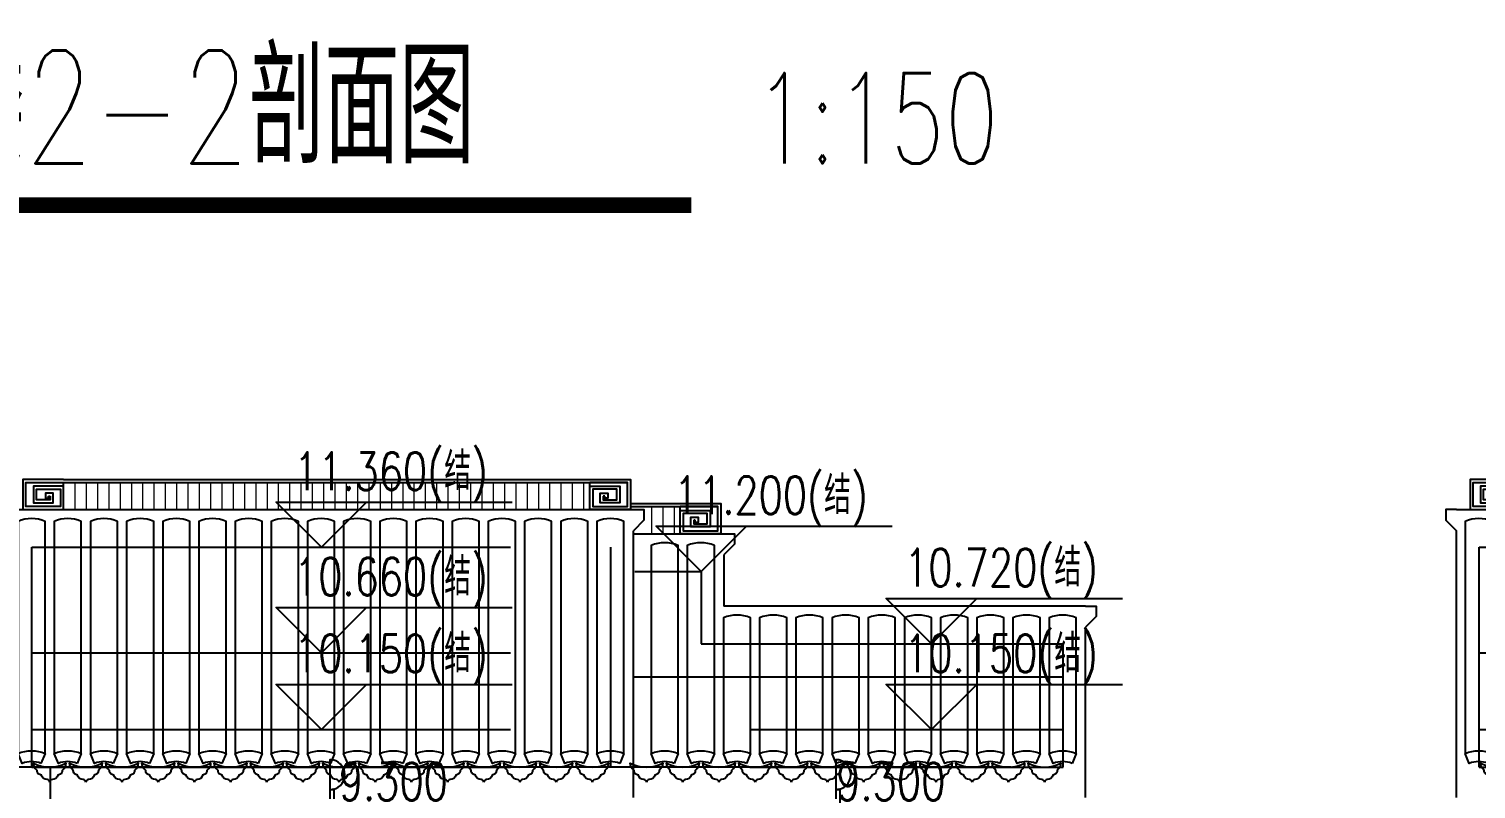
# Model space of a CAD drawing. Extents: x 296441 to 853063, y 459050 to 1117990.
# Drawn here: x 639158 to 648758, y 1063360 to 1068406 of the extents above; entities that cross this region are included whole.
import ezdxf

# ---------------------------------------------------------------- set-up
doc = ezdxf.new("R2010")
doc.units = 0
doc.header["$LTSCALE"] = 1000
doc.linetypes.add('CENTER2', pattern=[28.575, 19.05, -3.175, 3.175, -3.175])
doc.linetypes.add('E1-ELEV-S$0$HIDDEN2', pattern=[4.7625, 3.175, -1.5875])
for name, color, linetype in [('00-景观-剖', 6, 'Continuous'), ('E1-ELEV-S$0$A-ANNO-DIMS', 70, 'Continuous'), ('E1-ELEV-S$0$A-ELEV-HDDN', 161, 'E1-ELEV-S$0$HIDDEN2'), ('E1-ELEV-S$0$A-ELEV-HEVY', 2, 'Continuous'), ('E1-ELEV-S$0$A-ELEV-MEDM', 4, 'Continuous'), ('E1-ELEV-S$0$A-ELEV-THIN', 144, 'Continuous'), ('E1-TEXT-S$0$A-ANNO-LEVL', 3, 'Continuous'), ('E1-TEXT-S$0$A-ANNO-LEVL-TEXT', 255, 'Continuous'), ('G-GRID', 8, 'CENTER2'), ('G-XREF', 2, 'Continuous'), ('ZT1_Dim---符号---PM、LM、DY、JD', 3, 'Continuous')]:
    doc.layers.add(name, color=color, linetype=linetype)
doc.layers.add('E1-ELEV-S$0$A_PL_4', color=138, linetype='Continuous', lineweight=9)
doc.styles.add('E1-TEXT-S$0$GOA_01_thin_0.75', font='romans.shx', dxfattribs={"width": 0.75, "bigfont": 'hzdx.shx'})
doc.styles.add('卓越符号', font='ROMANS.shx', dxfattribs={"width": 0.7, "bigfont": 'CHINESE.shx'})

# ---------------------------------------------------------------- blocks, each defined once
blk = doc.blocks.new('E1-ELEV-S$0$飞砖-E')
at = {"layer": 'E1-ELEV-S$0$A-ELEV-HEVY'}
blk.add_lwpolyline([(0, 0), (70, 0), (70, -70), (0, -140)], dxfattribs=at)
blk = doc.blocks.new('E1-ELEV-S$0$甘蔗脊回文头200-E')
at = {"layer": 'E1-ELEV-S$0$A-ELEV-MEDM'}
blk.add_lwpolyline([(270, 200), (0, 200), (0, 0), (270, 0), (270, 155), (70, 155), (70, 45), (200, 45), (200, 110), (150, 110), (150, 75), (170, 75), (170, 90)], dxfattribs=at)
at = {"layer": 'E1-ELEV-S$0$A-ELEV-THIN'}
for p, q in [((270, 155), (270, 180)), ((170, 90), (180, 90))]:
    blk.add_line(p, q, dxfattribs=at)
blk.add_lwpolyline([(180, 90), (180, 65), (90, 65), (90, 135), (250, 135), (250, 20), (20, 20), (20, 180), (270, 180)], dxfattribs=at)
blk = doc.blocks.new('20191016165059')
at = {"layer": '00-景观-剖', "ltscale": 0.04}
blk.add_lwpolyline([(-25, 435, -1), (-25, 635), (-25, 435)], format="xyb", dxfattribs=at)
at = {"layer": '00-景观-剖'}
blk.add_lwpolyline([(-25, 435), (-25, 285), (-55, 285), (-55, 439.6)], dxfattribs=at)
blk.add_lwpolyline([(-55, 439.6, 0.076321), (-25, 435)], format="xyb", dxfattribs=at)
blk.add_lwpolyline([(-75, -10), (-75, 280, -0.414214), (-70, 285), (-25, 285), (-25, -15), (-70, -15, -0.414214)], format="xyb", close=True, dxfattribs=at)
blk = doc.blocks.new('E1-ELEV-S')
at = {"layer": 'E1-ELEV-S$0$A_PL_4'}
h = blk.add_hatch(dxfattribs=at)
h.set_pattern_fill('ANSI31', color=256, scale=600, angle=45, style=0)
h.set_pattern_definition([(90, (-13560, 2340), (-75, 1e-14), [])])
h.paths.add_polyline_path([(90, 11790), (90, 11610), (3580, 11610), (3580, 11790)])
h = blk.add_hatch(dxfattribs=at)
h.set_pattern_fill('ANSI31', color=256, scale=600, angle=45, style=0)
h.set_pattern_definition([(90, (-12960, 2180), (-75, 1e-14), [])])
h.paths.add_polyline_path([(3940, 11630), (3940, 11450), (4180, 11450), (4180, 11630)])
at = {"layer": 'E1-ELEV-S$0$A-ELEV-HDDN'}
for p, q in [((-120, 9900), (-120, 11360)), ((-120, 11360), (3720, 11360)), ((3720, 9900), (3720, 11360)), ((3880, 11200), (4320, 11200)), ((4320, 11200), (4320, 10720)), ((-120, 10660), (3720, 10660)), ((4320, 10720), (6720, 10720)), ((6720, 9900), (6720, 10720)), ((3870, 10500), (6720, 10500)), ((-120, 10150), (6720, 10150)), ((-120, 9900), (6720, 9900))]:
    blk.add_line(p, q, dxfattribs=at)
at = {"layer": 'E1-ELEV-S$0$A-ELEV-HEVY'}
for p, q in [((-270, 11610), (3940, 11610)), ((-270, 9700), (-270, 11470)), ((3870, 9700), (3870, 11470)), ((3870, 11450), (4540, 11450)), ((4470, 11310), (4470, 10970)), ((6870, 10970), (4470, 10970)), ((6870, 9700), (6870, 10830))]:
    blk.add_line(p, q, dxfattribs=at)
at = {"layer": 'E1-ELEV-S$0$A-ELEV-MEDM'}
for p, q in [((90, 11810), (3850, 11810)), ((3850, 11650), (4450, 11650))]:
    blk.add_line(p, q, dxfattribs=at)
at = {"layer": 'E1-ELEV-S$0$A-ELEV-THIN'}
for p, q in [((90, 11790), (3830, 11790)), ((3850, 11630), (4430, 11630))]:
    blk.add_line(p, q, dxfattribs=at)
for points in [[(-32.5, 9991.5), (-32.5, 11532, 0.2), (-212.5, 11532), (-212.5, 9991.5)], [(207.5, 9991.5), (207.5, 11532, 0.2), (27.5, 11532), (27.5, 9991.5)], [(447.5, 9991.5), (447.5, 11532, 0.2), (267.5, 11532), (267.5, 9991.5)], [(687.5, 9991.5), (687.5, 11532, 0.2), (507.5, 11532), (507.5, 9991.5)], [(927.5, 9991.5), (927.5, 11532, 0.2), (747.5, 11532), (747.5, 9991.5)], [(1167.5, 9991.5), (1167.5, 11532, 0.2), (987.5, 11532), (987.5, 9991.5)], [(1407.5, 9991.5), (1407.5, 11532, 0.2), (1227.5, 11532), (1227.5, 9991.5)], [(1647.5, 9991.5), (1647.5, 11532, 0.2), (1467.5, 11532), (1467.5, 9991.5)], [(1887.5, 9991.5), (1887.5, 11532, 0.2), (1707.5, 11532), (1707.5, 9991.5)], [(2127.5, 9991.5), (2127.5, 11532, 0.2), (1947.5, 11532), (1947.5, 9991.5)], [(2367.5, 9991.5), (2367.5, 11532, 0.2), (2187.5, 11532), (2187.5, 9991.5)], [(2607.5, 9991.5), (2607.5, 11532, 0.2), (2427.5, 11532), (2427.5, 9991.5)], [(2847.5, 9991.5), (2847.5, 11532, 0.2), (2667.5, 11532), (2667.5, 9991.5)], [(3087.5, 9991.5), (3087.5, 11532, 0.2), (2907.5, 11532), (2907.5, 9991.5)], [(3327.5, 9991.5), (3327.5, 11532, 0.2), (3147.5, 11532), (3147.5, 9991.5)], [(3567.5, 9991.5), (3567.5, 11532, 0.2), (3387.5, 11532), (3387.5, 9991.5)], [(3807.5, 9991.5), (3807.5, 11532, 0.2), (3627.5, 11532), (3627.5, 9991.5)], [(4167.5, 9991.5), (4167.5, 11372, 0.2), (3987.5, 11372), (3987.5, 9991.5)], [(4167.5, 11230), (4167.5, 11372, 0.2), (3987.5, 11372), (3987.5, 11230)], [(4407.5, 9991.5), (4407.5, 11372, 0.2), (4227.5, 11372), (4227.5, 9991.5)], [(4407.5, 11230), (4407.5, 11372, 0.2), (4227.5, 11372), (4227.5, 11230)], [(4647.5, 9991.5), (4647.5, 10892, 0.2), (4467.5, 10892), (4467.5, 9991.5)], [(4887.5, 9991.5), (4887.5, 10892, 0.2), (4707.5, 10892), (4707.5, 9991.5)], [(5127.5, 9991.5), (5127.5, 10892, 0.2), (4947.5, 10892), (4947.5, 9991.5)], [(5367.5, 9991.5), (5367.5, 10892, 0.2), (5187.5, 10892), (5187.5, 9991.5)], [(5607.5, 9991.5), (5607.5, 10892, 0.2), (5427.5, 10892), (5427.5, 9991.5)], [(5847.5, 9991.5), (5847.5, 10892, 0.2), (5667.5, 10892), (5667.5, 9991.5)], [(6087.5, 9991.5), (6087.5, 10892, 0.2), (5907.5, 10892), (5907.5, 9991.5)], [(6327.5, 9991.5), (6327.5, 10892, 0.2), (6147.5, 10892), (6147.5, 9991.5)], [(6567.5, 9991.5), (6567.5, 10892, 0.2), (6387.5, 10892), (6387.5, 9991.5)], [(6807.5, 9991.5), (6807.5, 10892, 0.2), (6627.5, 10892), (6627.5, 9991.5)], [(-60.2, 9925, 0.2), (-184.8, 9925), (-212.5, 9991.5, -0.2), (-32.5, 9991.5), (-60.2, 9925)], [(179.8, 9925, 0.2), (55.2, 9925), (27.5, 9991.5, -0.2), (207.5, 9991.5), (179.8, 9925)], [(419.8, 9925, 0.2), (295.2, 9925), (267.5, 9991.5, -0.2), (447.5, 9991.5), (419.8, 9925)], [(659.8, 9925, 0.2), (535.2, 9925), (507.5, 9991.5, -0.2), (687.5, 9991.5), (659.8, 9925)], [(899.8, 9925, 0.2), (775.2, 9925), (747.5, 9991.5, -0.2), (927.5, 9991.5), (899.8, 9925)], [(1139.8, 9925, 0.2), (1015.2, 9925), (987.5, 9991.5, -0.2), (1167.5, 9991.5), (1139.8, 9925)], [(1379.8, 9925, 0.2), (1255.2, 9925), (1227.5, 9991.5, -0.2), (1407.5, 9991.5), (1379.8, 9925)], [(1619.8, 9925, 0.2), (1495.2, 9925), (1467.5, 9991.5, -0.2), (1647.5, 9991.5), (1619.8, 9925)], [(1859.8, 9925, 0.2), (1735.2, 9925), (1707.5, 9991.5, -0.2), (1887.5, 9991.5), (1859.8, 9925)], [(2099.8, 9925, 0.2), (1975.2, 9925), (1947.5, 9991.5, -0.2), (2127.5, 9991.5), (2099.8, 9925)], [(2339.8, 9925, 0.2), (2215.2, 9925), (2187.5, 9991.5, -0.2), (2367.5, 9991.5), (2339.8, 9925)], [(2579.8, 9925, 0.2), (2455.2, 9925), (2427.5, 9991.5, -0.2), (2607.5, 9991.5), (2579.8, 9925)], [(2819.8, 9925, 0.2), (2695.2, 9925), (2667.5, 9991.5, -0.2), (2847.5, 9991.5), (2819.8, 9925)], [(3059.8, 9925, 0.2), (2935.2, 9925), (2907.5, 9991.5, -0.2), (3087.5, 9991.5), (3059.8, 9925)], [(3299.8, 9925, 0.2), (3175.2, 9925), (3147.5, 9991.5, -0.2), (3327.5, 9991.5), (3299.8, 9925)], [(3539.8, 9925, 0.2), (3415.2, 9925), (3387.5, 9991.5, -0.2), (3567.5, 9991.5), (3539.8, 9925)], [(3779.8, 9925, 0.2), (3655.2, 9925), (3627.5, 9991.5, -0.2), (3807.5, 9991.5), (3779.8, 9925)], [(4139.8, 9925, 0.2), (4015.2, 9925), (3987.5, 9991.5, -0.2), (4167.5, 9991.5), (4139.8, 9925)], [(4379.8, 9925, 0.2), (4255.2, 9925), (4227.5, 9991.5, -0.2), (4407.5, 9991.5), (4379.8, 9925)], [(4619.8, 9925, 0.2), (4495.2, 9925), (4467.5, 9991.5, -0.2), (4647.5, 9991.5), (4619.8, 9925)], [(4859.8, 9925, 0.2), (4735.2, 9925), (4707.5, 9991.5, -0.2), (4887.5, 9991.5), (4859.8, 9925)], [(5099.8, 9925, 0.2), (4975.2, 9925), (4947.5, 9991.5, -0.2), (5127.5, 9991.5), (5099.8, 9925)], [(5339.8, 9925, 0.2), (5215.2, 9925), (5187.5, 9991.5, -0.2), (5367.5, 9991.5), (5339.8, 9925)], [(5579.8, 9925, 0.2), (5455.2, 9925), (5427.5, 9991.5, -0.2), (5607.5, 9991.5), (5579.8, 9925)], [(5819.8, 9925, 0.2), (5695.2, 9925), (5667.5, 9991.5, -0.2), (5847.5, 9991.5), (5819.8, 9925)], [(6059.8, 9925, 0.2), (5935.2, 9925), (5907.5, 9991.5, -0.2), (6087.5, 9991.5), (6059.8, 9925)], [(6299.8, 9925, 0.2), (6175.2, 9925), (6147.5, 9991.5, -0.2), (6327.5, 9991.5), (6299.8, 9925)], [(6539.8, 9925, 0.2), (6415.2, 9925), (6387.5, 9991.5, -0.2), (6567.5, 9991.5), (6539.8, 9925)], [(6779.8, 9925, 0.2), (6655.2, 9925), (6627.5, 9991.5, -0.2), (6807.5, 9991.5), (6779.8, 9925)], [(-2.5, 9800, 0.408684), (-20.2, 9818, -0.371092), (-57.3, 9848.2, -0.424354), (-85.6, 9878.2, -0.213335), (-110.5, 9927.6, 0.244572), (105.5, 9927.6, -0.213335), (80.6, 9878.2, -0.424354), (52.3, 9848.2, -0.371092), (15.2, 9818, 0.408684), (-2.5, 9800)], [(237.5, 9800, 0.408684), (219.8, 9818, -0.371092), (182.7, 9848.2, -0.424354), (154.4, 9878.2, -0.213335), (129.5, 9927.6, 0.244572), (345.5, 9927.6, -0.213335), (320.6, 9878.2, -0.424354), (292.3, 9848.2, -0.371092), (255.2, 9818, 0.408684), (237.5, 9800)], [(477.5, 9800, 0.408684), (459.8, 9818, -0.371092), (422.7, 9848.2, -0.424354), (394.4, 9878.2, -0.213335), (369.5, 9927.6, 0.244572), (585.5, 9927.6, -0.213335), (560.6, 9878.2, -0.424354), (532.3, 9848.2, -0.371092), (495.2, 9818, 0.408684), (477.5, 9800)], [(717.5, 9800, 0.408684), (699.8, 9818, -0.371092), (662.7, 9848.2, -0.424354), (634.4, 9878.2, -0.213335), (609.5, 9927.6, 0.244572), (825.5, 9927.6, -0.213335), (800.6, 9878.2, -0.424354), (772.3, 9848.2, -0.371092), (735.2, 9818, 0.408684), (717.5, 9800)], [(957.5, 9800, 0.408684), (939.8, 9818, -0.371092), (902.7, 9848.2, -0.424354), (874.4, 9878.2, -0.213335), (849.5, 9927.6, 0.244572), (1065.5, 9927.6, -0.213335), (1040.6, 9878.2, -0.424354), (1012.3, 9848.2, -0.371092), (975.2, 9818, 0.408684), (957.5, 9800)], [(1197.5, 9800, 0.408684), (1179.8, 9818, -0.371092), (1142.7, 9848.2, -0.424354), (1114.4, 9878.2, -0.213335), (1089.5, 9927.6, 0.244572), (1305.5, 9927.6, -0.213335), (1280.6, 9878.2, -0.424354), (1252.3, 9848.2, -0.371092), (1215.2, 9818, 0.408684), (1197.5, 9800)], [(1437.5, 9800, 0.408684), (1419.8, 9818, -0.371092), (1382.7, 9848.2, -0.424354), (1354.4, 9878.2, -0.213335), (1329.5, 9927.6, 0.244572), (1545.5, 9927.6, -0.213335), (1520.6, 9878.2, -0.424354), (1492.3, 9848.2, -0.371092), (1455.2, 9818, 0.408684), (1437.5, 9800)], [(1677.5, 9800, 0.408684), (1659.8, 9818, -0.371092), (1622.7, 9848.2, -0.424354), (1594.4, 9878.2, -0.213335), (1569.5, 9927.6, 0.244572), (1785.5, 9927.6, -0.213335), (1760.6, 9878.2, -0.424354), (1732.3, 9848.2, -0.371092), (1695.2, 9818, 0.408684), (1677.5, 9800)], [(1917.5, 9800, 0.408684), (1899.8, 9818, -0.371092), (1862.7, 9848.2, -0.424354), (1834.4, 9878.2, -0.213335), (1809.5, 9927.6, 0.244572), (2025.5, 9927.6, -0.213335), (2000.6, 9878.2, -0.424354), (1972.3, 9848.2, -0.371092), (1935.2, 9818, 0.408684), (1917.5, 9800)], [(2157.5, 9800, 0.408684), (2139.8, 9818, -0.371092), (2102.7, 9848.2, -0.424354), (2074.4, 9878.2, -0.213335), (2049.5, 9927.6, 0.244572), (2265.5, 9927.6, -0.213335), (2240.6, 9878.2, -0.424354), (2212.3, 9848.2, -0.371092), (2175.2, 9818, 0.408684), (2157.5, 9800)], [(2397.5, 9800, 0.408684), (2379.8, 9818, -0.371092), (2342.7, 9848.2, -0.424354), (2314.4, 9878.2, -0.213335), (2289.5, 9927.6, 0.244572), (2505.5, 9927.6, -0.213335), (2480.6, 9878.2, -0.424354), (2452.3, 9848.2, -0.371092), (2415.2, 9818, 0.408684), (2397.5, 9800)], [(2637.5, 9800, 0.408684), (2619.8, 9818, -0.371092), (2582.7, 9848.2, -0.424354), (2554.4, 9878.2, -0.213335), (2529.5, 9927.6, 0.244572), (2745.5, 9927.6, -0.213335), (2720.6, 9878.2, -0.424354), (2692.3, 9848.2, -0.371092), (2655.2, 9818, 0.408684), (2637.5, 9800)], [(2877.5, 9800, 0.408684), (2859.8, 9818, -0.371092), (2822.7, 9848.2, -0.424354), (2794.4, 9878.2, -0.213335), (2769.5, 9927.6, 0.244572), (2985.5, 9927.6, -0.213335), (2960.6, 9878.2, -0.424354), (2932.3, 9848.2, -0.371092), (2895.2, 9818, 0.408684), (2877.5, 9800)], [(3117.5, 9800, 0.408684), (3099.8, 9818, -0.371092), (3062.7, 9848.2, -0.424354), (3034.4, 9878.2, -0.213335), (3009.5, 9927.6, 0.244572), (3225.5, 9927.6, -0.213335), (3200.6, 9878.2, -0.424354), (3172.3, 9848.2, -0.371092), (3135.2, 9818, 0.408684), (3117.5, 9800)], [(3357.5, 9800, 0.408684), (3339.8, 9818, -0.371092), (3302.7, 9848.2, -0.424354), (3274.4, 9878.2, -0.213335), (3249.5, 9927.6, 0.244572), (3465.5, 9927.6, -0.213335), (3440.6, 9878.2, -0.424354), (3412.3, 9848.2, -0.371092), (3375.2, 9818, 0.408684), (3357.5, 9800)], [(3597.5, 9800, 0.408684), (3579.8, 9818, -0.371092), (3542.7, 9848.2, -0.424354), (3514.4, 9878.2, -0.213335), (3489.5, 9927.6, 0.244572), (3705.5, 9927.6, -0.213335), (3680.6, 9878.2, -0.424354), (3652.3, 9848.2, -0.371092), (3615.2, 9818, 0.408684), (3597.5, 9800)], [(3957.5, 9800, 0.408684), (3939.8, 9818, -0.371092), (3902.7, 9848.2, -0.424354), (3874.4, 9878.2, -0.213335), (3849.5, 9927.6, 0.244572), (4065.5, 9927.6, -0.213335), (4040.6, 9878.2, -0.424354), (4012.3, 9848.2, -0.371092), (3975.2, 9818, 0.408684), (3957.5, 9800)], [(4197.5, 9800, 0.408684), (4179.8, 9818, -0.371092), (4142.7, 9848.2, -0.424354), (4114.4, 9878.2, -0.213335), (4089.5, 9927.6, 0.244572), (4305.5, 9927.6, -0.213335), (4280.6, 9878.2, -0.424354), (4252.3, 9848.2, -0.371092), (4215.2, 9818, 0.408684), (4197.5, 9800)], [(4437.5, 9800, 0.408684), (4419.8, 9818, -0.371092), (4382.7, 9848.2, -0.424354), (4354.4, 9878.2, -0.213335), (4329.5, 9927.6, 0.244572), (4545.5, 9927.6, -0.213335), (4520.6, 9878.2, -0.424354), (4492.3, 9848.2, -0.371092), (4455.2, 9818, 0.408684), (4437.5, 9800)], [(4677.5, 9800, 0.408684), (4659.8, 9818, -0.371092), (4622.7, 9848.2, -0.424354), (4594.4, 9878.2, -0.213335), (4569.5, 9927.6, 0.244572), (4785.5, 9927.6, -0.213335), (4760.6, 9878.2, -0.424354), (4732.3, 9848.2, -0.371092), (4695.2, 9818, 0.408684), (4677.5, 9800)], [(4917.5, 9800, 0.408684), (4899.8, 9818, -0.371092), (4862.7, 9848.2, -0.424354), (4834.4, 9878.2, -0.213335), (4809.5, 9927.6, 0.244572), (5025.5, 9927.6, -0.213335), (5000.6, 9878.2, -0.424354), (4972.3, 9848.2, -0.371092), (4935.2, 9818, 0.408684), (4917.5, 9800)], [(5157.5, 9800, 0.408684), (5139.8, 9818, -0.371092), (5102.7, 9848.2, -0.424354), (5074.4, 9878.2, -0.213335), (5049.5, 9927.6, 0.244572), (5265.5, 9927.6, -0.213335), (5240.6, 9878.2, -0.424354), (5212.3, 9848.2, -0.371092), (5175.2, 9818, 0.408684), (5157.5, 9800)], [(5397.5, 9800, 0.408684), (5379.8, 9818, -0.371092), (5342.7, 9848.2, -0.424354), (5314.4, 9878.2, -0.213335), (5289.5, 9927.6, 0.244572), (5505.5, 9927.6, -0.213335), (5480.6, 9878.2, -0.424354), (5452.3, 9848.2, -0.371092), (5415.2, 9818, 0.408684), (5397.5, 9800)], [(5637.5, 9800, 0.408684), (5619.8, 9818, -0.371092), (5582.7, 9848.2, -0.424354), (5554.4, 9878.2, -0.213335), (5529.5, 9927.6, 0.244572), (5745.5, 9927.6, -0.213335), (5720.6, 9878.2, -0.424354), (5692.3, 9848.2, -0.371092), (5655.2, 9818, 0.408684), (5637.5, 9800)], [(5877.5, 9800, 0.408684), (5859.8, 9818, -0.371092), (5822.7, 9848.2, -0.424354), (5794.4, 9878.2, -0.213335), (5769.5, 9927.6, 0.244572), (5985.5, 9927.6, -0.213335), (5960.6, 9878.2, -0.424354), (5932.3, 9848.2, -0.371092), (5895.2, 9818, 0.408684), (5877.5, 9800)], [(6117.5, 9800, 0.408684), (6099.8, 9818, -0.371092), (6062.7, 9848.2, -0.424354), (6034.4, 9878.2, -0.213335), (6009.5, 9927.6, 0.244572), (6225.5, 9927.6, -0.213335), (6200.6, 9878.2, -0.424354), (6172.3, 9848.2, -0.371092), (6135.2, 9818, 0.408684), (6117.5, 9800)], [(6357.5, 9800, 0.408684), (6339.8, 9818, -0.371092), (6302.7, 9848.2, -0.424354), (6274.4, 9878.2, -0.213335), (6249.5, 9927.6, 0.244572), (6465.5, 9927.6, -0.213335), (6440.6, 9878.2, -0.424354), (6412.3, 9848.2, -0.371092), (6375.2, 9818, 0.408684), (6357.5, 9800)], [(6597.5, 9800, 0.408684), (6579.8, 9818, -0.371092), (6542.7, 9848.2, -0.424354), (6514.4, 9878.2, -0.213335), (6489.5, 9927.6, 0.244572), (6705.5, 9927.6, -0.213335), (6680.6, 9878.2, -0.424354), (6652.3, 9848.2, -0.371092), (6615.2, 9818, 0.408684), (6597.5, 9800)]]:
    blk.add_lwpolyline(points, format="xyb", dxfattribs=at)
at = {"ltscale": 50, "xscale": -1}
for p in [(1830.9, 9315), (5187, 9315)]:
    blk.add_blockref('20191016165059', p, dxfattribs=at)
at = {"layer": 'E1-ELEV-S$0$A-ANNO-DIMS'}
blk.add_blockref('E1-ELEV-S$0$甘蔗脊回文头200-E', (-180, 11610), dxfattribs=at)
at = {"layer": 'E1-ELEV-S$0$A-ANNO-DIMS', "xscale": -1}
for p in [(3850, 11610), (4450, 11450)]:
    blk.add_blockref('E1-ELEV-S$0$甘蔗脊回文头200-E', p, dxfattribs=at)
at = {"layer": 'E1-ELEV-S$0$A-ELEV-HEVY', "xscale": -1}
blk.add_blockref('E1-ELEV-S$0$飞砖-E', (-270, 11610), dxfattribs=at)
at = {"layer": 'E1-ELEV-S$0$A-ELEV-HEVY'}
for p in [(3870, 11610), (4470, 11450), (6870, 10970)]:
    blk.add_blockref('E1-ELEV-S$0$飞砖-E', p, dxfattribs=at)
blk = doc.blocks.new('*U837')
at = {"const_width": 0.7}
blk.add_lwpolyline([(0, 0), (45.081, 0)], dxfattribs=at)
at = {"color": 0, "style": '卓越符号', "width": 0.7, "flags": 8}
for tag, p, height in [('图名', (0, 1.847), 5), ('比例', (47.881, 1.847), 4)]:
    blk.add_attdef(tag, p, '', height=height, dxfattribs=at)

msp = doc.modelspace()

# ---------------------------------------------------------------- linework, layer by layer
at = {"layer": 'E1-TEXT-S$0$A-ANNO-LEVL', "elevation": 10.8}
for points in [[(641398.5, 1065264.8), (641098.5, 1064964.8), (640798.5, 1065264.8), (642364.6, 1065264.8)], [(643918.5, 1065104.8), (643618.5, 1064804.8), (643318.5, 1065104.8), (644884.6, 1065104.8)], [(641398.5, 1064564.8), (641098.5, 1064264.8), (640798.5, 1064564.8), (642364.6, 1064564.8)], [(645446, 1064624.8), (645146, 1064324.8), (644846, 1064624.8), (646412.1, 1064624.8)], [(641398.5, 1064054.8), (641098.5, 1063754.8), (640798.5, 1064054.8), (642364.6, 1064054.8)], [(645446, 1064054.8), (645146, 1063754.8), (644846, 1064054.8), (646412.1, 1064054.8)]]:
    msp.add_lwpolyline(points, dxfattribs=at)
at = {"layer": 'G-GRID'}
for p, q in [((674249.9, 1063504.8, 5.4), (592333.1, 1063504.8, 5.4)), ((639298.5, 1063504.8, 0), (639298.5, 1042666.1, 0))]:
    msp.add_line(p, q, dxfattribs=at)

# ---------------------------------------------------------------- block references
at = {"layer": 'G-XREF'}
for p in [(639298.5, 1053604.8, 5.4), (648898.5, 1053604.8, 5.4)]:
    msp.add_blockref('E1-ELEV-S', p, dxfattribs=at)
at = {"layer": 'ZT1_Dim---符号---PM、LM、DY、JD', "color": 7}
ref = msp.add_blockref('*U837', (636790.2, 1067235.7), dxfattribs=dict(at, xscale=150, yscale=150, zscale=150))
ref.add_attrib('图名', '20B#楼2-2剖面图', (636790.2, 1067512.7), dxfattribs={"layer": '0', "color": 0, "height": 750, "style": '卓越符号', "width": 0.7})
ref.add_attrib('比例', '1:150', (643972.4, 1067512.7), dxfattribs={"layer": '0', "color": 0, "height": 600, "style": '卓越符号', "width": 0.7})

# ---------------------------------------------------------------- texts
at = {"layer": 'E1-TEXT-S$0$A-ANNO-LEVL-TEXT', "style": 'E1-TEXT-S$0$GOA_01_thin_0.75', "width": 0.75}
for s, p in [('11.360(结)', (640916.9, 1065344.9, 10.8)), ('11.200(结)', (643436.9, 1065184.9, 10.8)), ('10.660(结)', (640916.9, 1064644.9, 10.8)), ('10.720(结)', (644964.4, 1064704.9, 10.8)), ('10.150(结)', (640916.9, 1064134.9, 10.8)), ('10.150(结)', (644964.4, 1064134.9, 10.8)), ('9.300', (641214.5, 1063284.9, 10.8)), ('9.300', (644514.5, 1063284.9, 10.8))]:
    msp.add_text(s, height=250, dxfattribs=at).set_placement(p)

doc.saveas('drawing.dxf')
